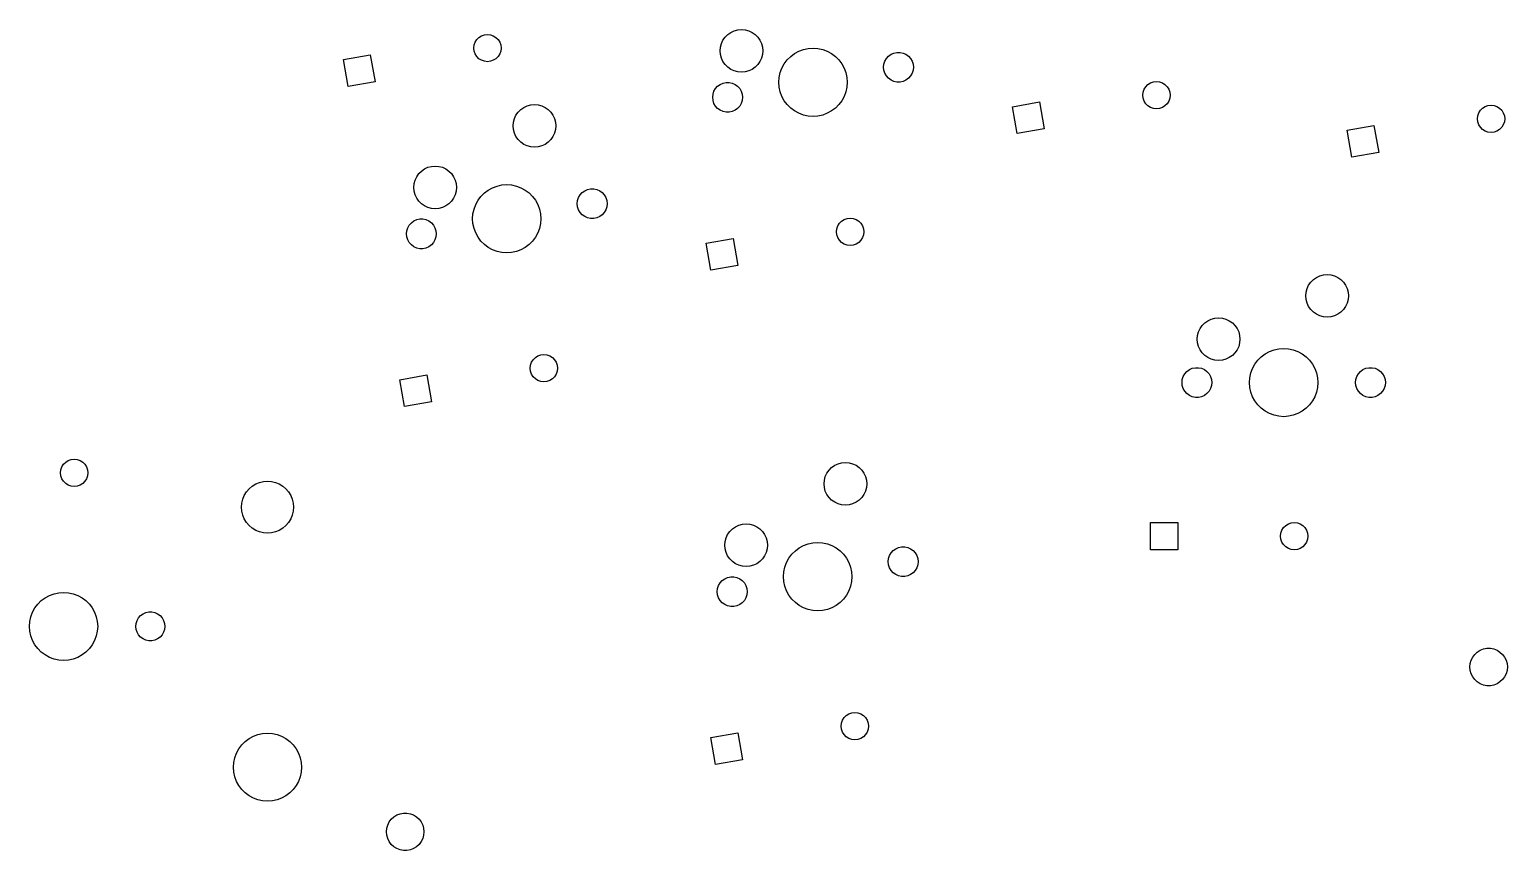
# Model space of a CAD drawing. Extents: x 71 to 343, y -193 to -92.
# Drawn here: x 205 to 291.5, y -192.8 to -144.7 of the extents above; entities that cross this region are included whole.
import ezdxf

# ---------------------------------------------------------------- set-up
doc = ezdxf.new("R2010")
doc.units = 0
doc.layers.add('BLACK', color=7, linetype='CONTINUOUS')

msp = doc.modelspace()

# ---------------------------------------------------------------- linework, layer by layer
at = {"layer": 'BLACK', "linetype": 'CONTINUOUS'}
for p, q in [((231.103, -145.435), (231.198, -145.284)), ((231.198, -145.284), (231.325, -145.157)), ((231.325, -145.157), (231.476, -145.062)), ((231.476, -145.062), (231.645, -145.002)), ((231.645, -145.002), (231.823, -144.982)), ((231.823, -144.982), (232.001, -145.002)), ((232.001, -145.002), (232.17, -145.062)), ((232.17, -145.062), (232.322, -145.157)), ((232.322, -145.157), (232.449, -145.284)), ((232.449, -145.284), (232.544, -145.435)), ((245.524, -145.522), (245.616, -145.324)), ((245.616, -145.324), (245.741, -145.146)), ((245.741, -145.146), (245.895, -144.992)), ((245.895, -144.992), (246.073, -144.867)), ((246.073, -144.867), (246.271, -144.775)), ((246.271, -144.775), (246.481, -144.718)), ((246.481, -144.718), (246.698, -144.699)), ((246.698, -144.699), (246.915, -144.718)), ((246.915, -144.718), (247.126, -144.775)), ((247.126, -144.775), (247.323, -144.867)), ((247.323, -144.867), (247.502, -144.992)), ((247.502, -144.992), (247.656, -145.146)), ((247.656, -145.146), (247.781, -145.324)), ((247.781, -145.324), (247.873, -145.522)), ((223.392, -146.457), (224.968, -146.179)), ((224.968, -146.179), (225.246, -147.755)), ((231.023, -145.782), (231.043, -145.604)), ((231.043, -145.96), (231.023, -145.782)), ((231.043, -145.604), (231.103, -145.435)), ((231.103, -146.129), (231.043, -145.96)), ((231.198, -146.281), (231.103, -146.129)), ((232.544, -146.129), (232.449, -146.281)), ((232.544, -145.435), (232.603, -145.604)), ((232.603, -145.96), (232.544, -146.129)), ((232.603, -145.604), (232.623, -145.782)), ((232.623, -145.782), (232.603, -145.96)), ((245.448, -145.949), (245.467, -145.732)), ((245.467, -146.166), (245.448, -145.949)), ((245.467, -145.732), (245.524, -145.522)), ((245.524, -146.377), (245.467, -146.166)), ((247.873, -145.522), (247.929, -145.732)), ((247.929, -146.166), (247.873, -146.377)), ((247.929, -145.732), (247.948, -145.949)), ((247.948, -145.949), (247.929, -146.166)), ((249.582, -146.278), (249.81, -146.107)), ((249.81, -146.107), (250.061, -145.97)), ((250.061, -145.97), (250.328, -145.87)), ((250.328, -145.87), (250.607, -145.81)), ((250.607, -145.81), (250.892, -145.789)), ((250.892, -145.789), (251.176, -145.81)), ((251.176, -145.81), (251.455, -145.87)), ((251.455, -145.87), (251.722, -145.97)), ((251.722, -145.97), (251.973, -146.107)), ((251.973, -146.107), (252.201, -146.278)), ((255.309, -146.257), (255.457, -146.149)), ((255.457, -146.149), (255.624, -146.075)), ((255.624, -146.075), (255.803, -146.037)), ((255.803, -146.037), (255.986, -146.037)), ((255.986, -146.037), (256.165, -146.075)), ((256.165, -146.075), (256.332, -146.149)), ((256.332, -146.149), (256.48, -146.257)), ((223.67, -148.032), (223.392, -146.457)), ((231.325, -146.408), (231.198, -146.281)), ((231.476, -146.503), (231.325, -146.408)), ((231.645, -146.562), (231.476, -146.503)), ((231.823, -146.582), (231.645, -146.562)), ((232.001, -146.562), (231.823, -146.582)), ((232.17, -146.503), (232.001, -146.562)), ((232.322, -146.408), (232.17, -146.503)), ((232.449, -146.281), (232.322, -146.408)), ((245.616, -146.574), (245.524, -146.377)), ((245.741, -146.753), (245.616, -146.574)), ((245.895, -146.907), (245.741, -146.753)), ((246.073, -147.032), (245.895, -146.907)), ((246.271, -147.124), (246.073, -147.032)), ((247.323, -147.032), (247.126, -147.124)), ((247.502, -146.907), (247.323, -147.032)), ((247.656, -146.753), (247.502, -146.907)), ((247.781, -146.574), (247.656, -146.753)), ((247.873, -146.377), (247.781, -146.574)), ((248.973, -147.226), (249.072, -146.958)), ((249.072, -146.958), (249.209, -146.708)), ((249.209, -146.708), (249.38, -146.479)), ((249.38, -146.479), (249.582, -146.278)), ((252.201, -146.278), (252.403, -146.479)), ((252.403, -146.479), (252.574, -146.708)), ((252.574, -146.708), (252.711, -146.958)), ((252.711, -146.958), (252.811, -147.226)), ((255.019, -146.907), (255.038, -146.725)), ((255.038, -147.089), (255.019, -146.907)), ((255.038, -146.725), (255.095, -146.551)), ((255.095, -147.263), (255.038, -147.089)), ((255.095, -146.551), (255.186, -146.393)), ((255.186, -146.393), (255.309, -146.257)), ((256.48, -146.257), (256.602, -146.393)), ((256.602, -146.393), (256.694, -146.551)), ((256.694, -146.551), (256.75, -146.725)), ((256.75, -147.089), (256.694, -147.263)), ((256.75, -146.725), (256.769, -146.907)), ((256.769, -146.907), (256.75, -147.089)), ((225.246, -147.755), (223.67, -148.032)), ((245.303, -148.021), (245.451, -147.914)), ((245.451, -147.914), (245.618, -147.839)), ((245.618, -147.839), (245.797, -147.801)), ((245.797, -147.801), (245.98, -147.801)), ((245.98, -147.801), (246.159, -147.839)), ((246.159, -147.839), (246.326, -147.914)), ((246.481, -147.18), (246.271, -147.124)), ((246.326, -147.914), (246.474, -148.021)), ((246.698, -147.199), (246.481, -147.18)), ((246.915, -147.18), (246.698, -147.199)), ((247.126, -147.124), (246.915, -147.18)), ((248.892, -147.789), (248.912, -147.505)), ((248.912, -148.074), (248.892, -147.789)), ((248.912, -147.505), (248.973, -147.226)), ((252.811, -147.226), (252.871, -147.505)), ((252.871, -147.505), (252.892, -147.789)), ((252.892, -147.789), (252.871, -148.074)), ((255.186, -147.421), (255.095, -147.263)), ((255.309, -147.557), (255.186, -147.421)), ((255.457, -147.665), (255.309, -147.557)), ((255.624, -147.739), (255.457, -147.665)), ((255.803, -147.777), (255.624, -147.739)), ((255.986, -147.777), (255.803, -147.777)), ((256.165, -147.739), (255.986, -147.777)), ((256.332, -147.665), (256.165, -147.739)), ((256.48, -147.557), (256.332, -147.665)), ((256.602, -147.421), (256.48, -147.557)), ((256.694, -147.263), (256.602, -147.421)), ((270.373, -148.048), (270.5, -147.921)), ((270.5, -147.921), (270.651, -147.826)), ((270.651, -147.826), (270.821, -147.767)), ((270.821, -147.767), (270.999, -147.747)), ((270.999, -147.747), (271.177, -147.767)), ((271.177, -147.767), (271.346, -147.826)), ((271.346, -147.826), (271.497, -147.921)), ((271.497, -147.921), (271.624, -148.048)), ((245.014, -148.671), (245.033, -148.489)), ((245.033, -148.853), (245.014, -148.671)), ((245.033, -148.489), (245.089, -148.315)), ((245.089, -148.315), (245.181, -148.157)), ((245.181, -148.157), (245.303, -148.021)), ((246.474, -148.021), (246.597, -148.157)), ((246.597, -148.157), (246.688, -148.315)), ((246.688, -148.315), (246.745, -148.489)), ((246.745, -148.489), (246.764, -148.671)), ((246.764, -148.671), (246.745, -148.853)), ((248.973, -148.353), (248.912, -148.074)), ((249.072, -148.62), (248.973, -148.353)), ((249.209, -148.87), (249.072, -148.62)), ((252.711, -148.62), (252.574, -148.87)), ((252.811, -148.353), (252.711, -148.62)), ((252.871, -148.074), (252.811, -148.353)), ((270.199, -148.547), (270.219, -148.369)), ((270.219, -148.725), (270.199, -148.547)), ((270.219, -148.369), (270.278, -148.2)), ((270.278, -148.894), (270.219, -148.725)), ((270.278, -148.2), (270.373, -148.048)), ((271.624, -148.048), (271.719, -148.2)), ((271.719, -148.2), (271.779, -148.369)), ((271.779, -148.725), (271.719, -148.894)), ((271.779, -148.369), (271.799, -148.547)), ((271.799, -148.547), (271.779, -148.725)), ((233.495, -149.718), (233.62, -149.54)), ((233.62, -149.54), (233.774, -149.386)), ((233.774, -149.386), (233.952, -149.261)), ((233.952, -149.261), (234.15, -149.169)), ((234.15, -149.169), (234.36, -149.112)), ((234.36, -149.112), (234.577, -149.093)), ((234.577, -149.093), (234.794, -149.112)), ((234.794, -149.112), (235.005, -149.169)), ((235.005, -149.169), (235.202, -149.261)), ((235.202, -149.261), (235.381, -149.386)), ((235.381, -149.386), (235.535, -149.54)), ((235.535, -149.54), (235.66, -149.718)), ((245.089, -149.027), (245.033, -148.853)), ((245.181, -149.186), (245.089, -149.027)), ((245.303, -149.322), (245.181, -149.186)), ((245.451, -149.429), (245.303, -149.322)), ((245.618, -149.504), (245.451, -149.429)), ((245.797, -149.542), (245.618, -149.504)), ((245.98, -149.542), (245.797, -149.542)), ((246.159, -149.504), (245.98, -149.542)), ((246.326, -149.429), (246.159, -149.504)), ((246.474, -149.322), (246.326, -149.429)), ((246.597, -149.186), (246.474, -149.322)), ((246.688, -149.027), (246.597, -149.186)), ((246.745, -148.853), (246.688, -149.027)), ((249.38, -149.099), (249.209, -148.87)), ((249.582, -149.301), (249.38, -149.099)), ((249.81, -149.472), (249.582, -149.301)), ((250.061, -149.608), (249.81, -149.472)), ((250.328, -149.708), (250.061, -149.608)), ((251.722, -149.608), (251.455, -149.708)), ((251.973, -149.472), (251.722, -149.608)), ((252.201, -149.301), (251.973, -149.472)), ((252.403, -149.099), (252.201, -149.301)), ((252.574, -148.87), (252.403, -149.099)), ((262.568, -149.221), (264.143, -148.943)), ((262.845, -150.797), (262.568, -149.221)), ((264.143, -148.943), (264.421, -150.519)), ((270.373, -149.045), (270.278, -148.894)), ((270.5, -149.172), (270.373, -149.045)), ((270.651, -149.267), (270.5, -149.172)), ((270.821, -149.327), (270.651, -149.267)), ((270.999, -149.347), (270.821, -149.327)), ((271.177, -149.327), (270.999, -149.347)), ((271.346, -149.267), (271.177, -149.327)), ((271.497, -149.172), (271.346, -149.267)), ((271.624, -149.045), (271.497, -149.172)), ((271.719, -148.894), (271.624, -149.045)), ((289.806, -149.751), (289.865, -149.582)), ((289.865, -149.582), (289.961, -149.43)), ((289.961, -149.43), (290.087, -149.303)), ((290.087, -149.303), (290.239, -149.208)), ((290.239, -149.208), (290.408, -149.149)), ((290.408, -149.149), (290.586, -149.129)), ((290.586, -149.129), (290.764, -149.149)), ((290.764, -149.149), (290.933, -149.208)), ((290.933, -149.208), (291.085, -149.303)), ((291.085, -149.303), (291.212, -149.43)), ((291.212, -149.43), (291.307, -149.582)), ((291.307, -149.582), (291.366, -149.751)), ((233.327, -150.343), (233.346, -150.126)), ((233.346, -150.561), (233.327, -150.343)), ((233.346, -150.126), (233.403, -149.916)), ((233.403, -150.771), (233.346, -150.561)), ((233.403, -149.916), (233.495, -149.718)), ((235.66, -149.718), (235.752, -149.916)), ((235.752, -149.916), (235.808, -150.126)), ((235.808, -150.561), (235.752, -150.771)), ((235.808, -150.126), (235.827, -150.343)), ((235.827, -150.343), (235.808, -150.561)), ((250.607, -149.769), (250.328, -149.708)), ((250.892, -149.789), (250.607, -149.769)), ((251.176, -149.769), (250.892, -149.789)), ((251.455, -149.708), (251.176, -149.769)), ((264.421, -150.519), (262.845, -150.797)), ((282.155, -150.603), (283.731, -150.325)), ((283.731, -150.325), (284.009, -151.901)), ((289.786, -149.929), (289.806, -149.751)), ((289.806, -150.107), (289.786, -149.929)), ((289.865, -150.276), (289.806, -150.107)), ((289.961, -150.428), (289.865, -150.276)), ((290.087, -150.554), (289.961, -150.428)), ((290.239, -150.65), (290.087, -150.554)), ((291.085, -150.554), (290.933, -150.65)), ((291.212, -150.428), (291.085, -150.554)), ((291.307, -150.276), (291.212, -150.428)), ((291.366, -150.107), (291.307, -150.276)), ((291.366, -149.751), (291.386, -149.929)), ((291.386, -149.929), (291.366, -150.107)), ((233.495, -150.968), (233.403, -150.771)), ((233.62, -151.147), (233.495, -150.968)), ((233.774, -151.301), (233.62, -151.147)), ((233.952, -151.426), (233.774, -151.301)), ((234.15, -151.518), (233.952, -151.426)), ((235.202, -151.426), (235.005, -151.518)), ((235.381, -151.301), (235.202, -151.426)), ((235.535, -151.147), (235.381, -151.301)), ((235.66, -150.968), (235.535, -151.147)), ((235.752, -150.771), (235.66, -150.968)), ((282.433, -152.179), (282.155, -150.603)), ((290.408, -150.709), (290.239, -150.65)), ((290.586, -150.729), (290.408, -150.709)), ((290.764, -150.709), (290.586, -150.729)), ((290.933, -150.65), (290.764, -150.709)), ((234.36, -151.574), (234.15, -151.518)), ((234.577, -151.593), (234.36, -151.574)), ((234.794, -151.574), (234.577, -151.593)), ((235.005, -151.518), (234.794, -151.574)), ((284.009, -151.901), (282.433, -152.179)), ((227.682, -153.323), (227.807, -153.144)), ((227.807, -153.144), (227.961, -152.99)), ((227.961, -152.99), (228.14, -152.865)), ((228.14, -152.865), (228.337, -152.773)), ((228.337, -152.773), (228.548, -152.717)), ((228.548, -152.717), (228.765, -152.698)), ((228.765, -152.698), (228.982, -152.717)), ((228.982, -152.717), (229.192, -152.773)), ((229.192, -152.773), (229.39, -152.865)), ((229.39, -152.865), (229.568, -152.99)), ((229.568, -152.99), (229.722, -153.144)), ((229.722, -153.144), (229.847, -153.323)), ((227.515, -153.948), (227.534, -153.73)), ((227.534, -154.165), (227.515, -153.948)), ((227.534, -153.73), (227.59, -153.52)), ((227.59, -153.52), (227.682, -153.323)), ((229.847, -153.323), (229.939, -153.52)), ((229.939, -153.52), (229.996, -153.73)), ((229.996, -153.73), (230.015, -153.948)), ((230.015, -153.948), (229.996, -154.165)), ((231.877, -154.105), (232.127, -153.968)), ((232.127, -153.968), (232.395, -153.868)), ((232.395, -153.868), (232.673, -153.808)), ((232.673, -153.808), (232.958, -153.787)), ((232.958, -153.787), (233.243, -153.808)), ((233.243, -153.808), (233.521, -153.868)), ((233.521, -153.868), (233.789, -153.968)), ((233.789, -153.968), (234.039, -154.105)), ((227.59, -154.375), (227.534, -154.165)), ((227.682, -154.573), (227.59, -154.375)), ((227.807, -154.751), (227.682, -154.573)), ((227.961, -154.905), (227.807, -154.751)), ((229.722, -154.751), (229.568, -154.905)), ((229.847, -154.573), (229.722, -154.751)), ((229.939, -154.375), (229.847, -154.573)), ((229.996, -154.165), (229.939, -154.375)), ((231.139, -154.957), (231.275, -154.706)), ((231.275, -154.706), (231.446, -154.478)), ((231.446, -154.478), (231.648, -154.276)), ((231.648, -154.276), (231.877, -154.105)), ((234.039, -154.105), (234.268, -154.276)), ((234.268, -154.276), (234.469, -154.478)), ((234.469, -154.478), (234.64, -154.706)), ((234.64, -154.706), (234.777, -154.957)), ((237.086, -154.905), (237.105, -154.723)), ((237.105, -154.723), (237.161, -154.549)), ((237.161, -154.549), (237.253, -154.391)), ((237.253, -154.391), (237.375, -154.255)), ((237.375, -154.255), (237.523, -154.147)), ((237.523, -154.147), (237.69, -154.073)), ((237.69, -154.073), (237.869, -154.035)), ((237.869, -154.035), (238.052, -154.035)), ((238.052, -154.035), (238.231, -154.073)), ((238.231, -154.073), (238.398, -154.147)), ((238.398, -154.147), (238.546, -154.255)), ((238.546, -154.255), (238.669, -154.391)), ((238.669, -154.391), (238.76, -154.549)), ((238.76, -154.549), (238.817, -154.723)), ((238.817, -154.723), (238.836, -154.905)), ((228.14, -155.03), (227.961, -154.905)), ((228.337, -155.122), (228.14, -155.03)), ((228.548, -155.179), (228.337, -155.122)), ((228.765, -155.198), (228.548, -155.179)), ((228.982, -155.179), (228.765, -155.198)), ((229.192, -155.122), (228.982, -155.179)), ((229.39, -155.03), (229.192, -155.122)), ((229.568, -154.905), (229.39, -155.03)), ((230.958, -155.787), (230.978, -155.503)), ((230.978, -155.503), (231.039, -155.224)), ((231.039, -155.224), (231.139, -154.957)), ((234.777, -154.957), (234.877, -155.224)), ((234.877, -155.224), (234.938, -155.503)), ((234.938, -155.503), (234.958, -155.787)), ((237.105, -155.087), (237.086, -154.905)), ((237.161, -155.261), (237.105, -155.087)), ((237.253, -155.42), (237.161, -155.261)), ((237.375, -155.555), (237.253, -155.42)), ((237.523, -155.663), (237.375, -155.555)), ((237.69, -155.737), (237.523, -155.663)), ((237.869, -155.775), (237.69, -155.737)), ((238.231, -155.737), (238.052, -155.775)), ((238.398, -155.663), (238.231, -155.737)), ((238.546, -155.555), (238.398, -155.663)), ((238.669, -155.42), (238.546, -155.555)), ((238.76, -155.261), (238.669, -155.42)), ((238.817, -155.087), (238.76, -155.261)), ((238.836, -154.905), (238.817, -155.087)), ((252.887, -155.765), (253.065, -155.745)), ((253.065, -155.745), (253.243, -155.765)), ((227.08, -156.669), (227.099, -156.488)), ((227.099, -156.488), (227.156, -156.314)), ((227.156, -156.314), (227.247, -156.155)), ((227.247, -156.155), (227.37, -156.019)), ((227.37, -156.019), (227.518, -155.912)), ((227.518, -155.912), (227.685, -155.837)), ((227.685, -155.837), (227.864, -155.799)), ((227.864, -155.799), (228.047, -155.799)), ((228.047, -155.799), (228.226, -155.837)), ((228.226, -155.837), (228.393, -155.912)), ((228.393, -155.912), (228.541, -156.019)), ((228.541, -156.019), (228.663, -156.155)), ((228.663, -156.155), (228.754, -156.314)), ((228.754, -156.314), (228.811, -156.488)), ((228.811, -156.488), (228.83, -156.669)), ((230.978, -156.072), (230.958, -155.787)), ((231.039, -156.351), (230.978, -156.072)), ((231.139, -156.618), (231.039, -156.351)), ((231.275, -156.869), (231.139, -156.618)), ((234.777, -156.618), (234.64, -156.869)), ((234.877, -156.351), (234.777, -156.618)), ((234.938, -156.072), (234.877, -156.351)), ((234.958, -155.787), (234.938, -156.072)), ((238.052, -155.775), (237.869, -155.775)), ((252.265, -156.545), (252.285, -156.367)), ((252.285, -156.723), (252.265, -156.545)), ((252.285, -156.367), (252.344, -156.198)), ((252.344, -156.198), (252.44, -156.046)), ((252.44, -156.046), (252.566, -155.919)), ((252.566, -155.919), (252.718, -155.824)), ((252.718, -155.824), (252.887, -155.765)), ((253.243, -155.765), (253.412, -155.824)), ((253.412, -155.824), (253.564, -155.919)), ((253.564, -155.919), (253.69, -156.046)), ((253.69, -156.046), (253.786, -156.198)), ((253.786, -156.198), (253.845, -156.367)), ((253.845, -156.367), (253.865, -156.545)), ((253.865, -156.545), (253.845, -156.723)), ((227.099, -156.851), (227.08, -156.669)), ((227.156, -157.025), (227.099, -156.851)), ((227.247, -157.184), (227.156, -157.025)), ((227.37, -157.32), (227.247, -157.184)), ((227.518, -157.427), (227.37, -157.32)), ((227.685, -157.502), (227.518, -157.427)), ((228.393, -157.427), (228.226, -157.502)), ((228.541, -157.32), (228.393, -157.427)), ((228.663, -157.184), (228.541, -157.32)), ((228.754, -157.025), (228.663, -157.184)), ((228.811, -156.851), (228.754, -157.025)), ((228.83, -156.669), (228.811, -156.851)), ((231.446, -157.097), (231.275, -156.869)), ((231.648, -157.299), (231.446, -157.097)), ((231.877, -157.47), (231.648, -157.299)), ((232.127, -157.607), (231.877, -157.47)), ((234.039, -157.47), (233.789, -157.607)), ((234.268, -157.299), (234.039, -157.47)), ((234.469, -157.097), (234.268, -157.299)), ((234.64, -156.869), (234.469, -157.097)), ((244.634, -157.219), (246.21, -156.941)), ((244.912, -158.795), (244.634, -157.219)), ((246.21, -156.941), (246.487, -158.517)), ((252.344, -156.892), (252.285, -156.723)), ((252.44, -157.044), (252.344, -156.892)), ((252.566, -157.17), (252.44, -157.044)), ((252.718, -157.266), (252.566, -157.17)), ((252.887, -157.325), (252.718, -157.266)), ((253.065, -157.345), (252.887, -157.325)), ((253.243, -157.325), (253.065, -157.345)), ((253.412, -157.266), (253.243, -157.325)), ((253.564, -157.17), (253.412, -157.266)), ((253.69, -157.044), (253.564, -157.17)), ((253.786, -156.892), (253.69, -157.044)), ((253.845, -156.723), (253.786, -156.892)), ((227.864, -157.54), (227.685, -157.502)), ((228.047, -157.54), (227.864, -157.54)), ((228.226, -157.502), (228.047, -157.54)), ((232.395, -157.706), (232.127, -157.607)), ((232.673, -157.767), (232.395, -157.706)), ((232.958, -157.787), (232.673, -157.767)), ((233.243, -157.767), (232.958, -157.787)), ((233.521, -157.706), (233.243, -157.767)), ((233.789, -157.607), (233.521, -157.706)), ((246.487, -158.517), (244.912, -158.795)), ((280.363, -159.22), (280.56, -159.128)), ((280.56, -159.128), (280.77, -159.072)), ((280.77, -159.072), (280.988, -159.053)), ((280.988, -159.053), (281.205, -159.072)), ((281.205, -159.072), (281.415, -159.128)), ((281.415, -159.128), (281.613, -159.22)), ((279.756, -160.086), (279.813, -159.875)), ((279.813, -159.875), (279.905, -159.678)), ((279.905, -159.678), (280.03, -159.499)), ((280.03, -159.499), (280.184, -159.345)), ((280.184, -159.345), (280.363, -159.22)), ((281.613, -159.22), (281.791, -159.345)), ((281.791, -159.345), (281.945, -159.499)), ((281.945, -159.499), (282.07, -159.678)), ((282.07, -159.678), (282.162, -159.875)), ((282.162, -159.875), (282.219, -160.086)), ((279.738, -160.303), (279.756, -160.086)), ((279.756, -160.52), (279.738, -160.303)), ((279.813, -160.73), (279.756, -160.52)), ((279.905, -160.928), (279.813, -160.73)), ((280.03, -161.106), (279.905, -160.928)), ((282.07, -160.928), (281.945, -161.106)), ((282.162, -160.73), (282.07, -160.928)), ((282.219, -160.52), (282.162, -160.73)), ((282.219, -160.086), (282.238, -160.303)), ((282.238, -160.303), (282.219, -160.52)), ((273.834, -161.885), (274.012, -161.76)), ((274.012, -161.76), (274.21, -161.668)), ((274.21, -161.668), (274.42, -161.612)), ((274.42, -161.612), (274.637, -161.593)), ((274.637, -161.593), (274.855, -161.612)), ((274.855, -161.612), (275.065, -161.668)), ((275.065, -161.668), (275.262, -161.76)), ((275.262, -161.76), (275.441, -161.885)), ((280.184, -161.26), (280.03, -161.106)), ((280.363, -161.385), (280.184, -161.26)), ((280.56, -161.477), (280.363, -161.385)), ((280.77, -161.534), (280.56, -161.477)), ((280.988, -161.553), (280.77, -161.534)), ((281.205, -161.534), (280.988, -161.553)), ((281.415, -161.477), (281.205, -161.534)), ((281.613, -161.385), (281.415, -161.477)), ((281.791, -161.26), (281.613, -161.385)), ((281.945, -161.106), (281.791, -161.26)), ((273.387, -162.843), (273.406, -162.626)), ((273.406, -162.626), (273.463, -162.415)), ((273.463, -162.415), (273.555, -162.218)), ((273.555, -162.218), (273.68, -162.039)), ((273.68, -162.039), (273.834, -161.885)), ((275.441, -161.885), (275.595, -162.039)), ((275.595, -162.039), (275.72, -162.218)), ((275.72, -162.218), (275.812, -162.415)), ((275.812, -162.415), (275.869, -162.626)), ((275.869, -162.626), (275.887, -162.843)), ((273.406, -163.06), (273.387, -162.843)), ((273.463, -163.27), (273.406, -163.06)), ((273.555, -163.468), (273.463, -163.27)), ((273.68, -163.646), (273.555, -163.468)), ((275.72, -163.468), (275.595, -163.646)), ((275.812, -163.27), (275.72, -163.468)), ((275.869, -163.06), (275.812, -163.27)), ((275.887, -162.843), (275.869, -163.06)), ((277.617, -163.563), (277.884, -163.464)), ((277.884, -163.464), (278.163, -163.403)), ((278.163, -163.403), (278.447, -163.383)), ((278.447, -163.383), (278.732, -163.403)), ((278.732, -163.403), (279.011, -163.464)), ((279.011, -163.464), (279.278, -163.563)), ((234.331, -164.543), (234.351, -164.365)), ((234.351, -164.365), (234.411, -164.196)), ((234.411, -164.196), (234.506, -164.044)), ((234.506, -164.044), (234.633, -163.917)), ((234.633, -163.917), (234.784, -163.822)), ((234.784, -163.822), (234.953, -163.763)), ((234.953, -163.763), (235.131, -163.743)), ((235.131, -163.743), (235.309, -163.763)), ((235.309, -163.763), (235.478, -163.822)), ((235.478, -163.822), (235.63, -163.917)), ((235.63, -163.917), (235.757, -164.044)), ((235.757, -164.044), (235.852, -164.196)), ((235.852, -164.196), (235.911, -164.365)), ((235.911, -164.365), (235.931, -164.543)), ((273.834, -163.8), (273.68, -163.646)), ((274.012, -163.925), (273.834, -163.8)), ((274.21, -164.017), (274.012, -163.925)), ((274.42, -164.074), (274.21, -164.017)), ((274.637, -164.093), (274.42, -164.074)), ((274.855, -164.074), (274.637, -164.093)), ((275.065, -164.017), (274.855, -164.074)), ((275.262, -163.925), (275.065, -164.017)), ((275.441, -163.8), (275.262, -163.925)), ((275.595, -163.646), (275.441, -163.8)), ((276.628, -164.552), (276.765, -164.301)), ((276.765, -164.301), (276.936, -164.073)), ((276.936, -164.073), (277.138, -163.871)), ((277.138, -163.871), (277.366, -163.7)), ((277.366, -163.7), (277.617, -163.563)), ((279.278, -163.563), (279.529, -163.7)), ((279.529, -163.7), (279.757, -163.871)), ((279.757, -163.871), (279.959, -164.073)), ((279.959, -164.073), (280.13, -164.301)), ((280.13, -164.301), (280.267, -164.552)), ((226.7, -165.217), (228.276, -164.939)), ((226.978, -166.793), (226.7, -165.217)), ((228.276, -164.939), (228.554, -166.515)), ((234.351, -164.721), (234.331, -164.543)), ((234.411, -164.89), (234.351, -164.721)), ((234.506, -165.042), (234.411, -164.89)), ((234.633, -165.168), (234.506, -165.042)), ((234.784, -165.264), (234.633, -165.168)), ((234.953, -165.323), (234.784, -165.264)), ((235.478, -165.264), (235.309, -165.323)), ((235.63, -165.168), (235.478, -165.264)), ((235.757, -165.042), (235.63, -165.168)), ((235.852, -164.89), (235.757, -165.042)), ((235.911, -164.721), (235.852, -164.89)), ((235.931, -164.543), (235.911, -164.721)), ((272.493, -165.383), (272.512, -165.201)), ((272.512, -165.201), (272.568, -165.027)), ((272.568, -165.027), (272.66, -164.868)), ((272.66, -164.868), (272.782, -164.732)), ((272.782, -164.732), (272.93, -164.625)), ((272.93, -164.625), (273.097, -164.55)), ((273.097, -164.55), (273.276, -164.512)), ((273.276, -164.512), (273.459, -164.512)), ((273.459, -164.512), (273.638, -164.55)), ((273.638, -164.55), (273.805, -164.625)), ((273.805, -164.625), (273.953, -164.732)), ((273.953, -164.732), (274.075, -164.868)), ((274.075, -164.868), (274.167, -165.027)), ((274.167, -165.027), (274.223, -165.201)), ((274.223, -165.201), (274.243, -165.383)), ((276.447, -165.383), (276.468, -165.098)), ((276.468, -165.098), (276.529, -164.819)), ((276.529, -164.819), (276.628, -164.552)), ((280.267, -164.552), (280.366, -164.819)), ((280.366, -164.819), (280.427, -165.098)), ((280.427, -165.098), (280.447, -165.383)), ((282.652, -165.383), (282.672, -165.201)), ((282.672, -165.201), (282.728, -165.027)), ((282.728, -165.027), (282.82, -164.868)), ((282.82, -164.868), (282.942, -164.732)), ((282.942, -164.732), (283.09, -164.625)), ((283.09, -164.625), (283.257, -164.55)), ((283.257, -164.55), (283.436, -164.512)), ((283.436, -164.512), (283.619, -164.512)), ((283.619, -164.512), (283.798, -164.55)), ((283.798, -164.55), (283.965, -164.625)), ((283.965, -164.625), (284.113, -164.732)), ((284.113, -164.732), (284.235, -164.868)), ((284.235, -164.868), (284.327, -165.027)), ((284.327, -165.027), (284.383, -165.201)), ((284.383, -165.201), (284.402, -165.383)), ((235.131, -165.343), (234.953, -165.323)), ((235.309, -165.323), (235.131, -165.343)), ((272.512, -165.565), (272.493, -165.383)), ((272.568, -165.739), (272.512, -165.565)), ((272.66, -165.897), (272.568, -165.739)), ((272.782, -166.033), (272.66, -165.897)), ((272.93, -166.14), (272.782, -166.033)), ((273.097, -166.215), (272.93, -166.14)), ((273.805, -166.14), (273.638, -166.215)), ((273.953, -166.033), (273.805, -166.14)), ((274.075, -165.897), (273.953, -166.033)), ((274.167, -165.739), (274.075, -165.897)), ((274.223, -165.565), (274.167, -165.739)), ((274.243, -165.383), (274.223, -165.565)), ((276.468, -165.667), (276.447, -165.383)), ((276.529, -165.946), (276.468, -165.667)), ((276.628, -166.213), (276.529, -165.946)), ((280.366, -165.946), (280.267, -166.213)), ((280.427, -165.667), (280.366, -165.946)), ((280.447, -165.383), (280.427, -165.667)), ((282.672, -165.565), (282.652, -165.383)), ((282.728, -165.739), (282.672, -165.565)), ((282.82, -165.897), (282.728, -165.739)), ((282.942, -166.033), (282.82, -165.897)), ((283.09, -166.14), (282.942, -166.033)), ((283.257, -166.215), (283.09, -166.14)), ((283.965, -166.14), (283.798, -166.215)), ((284.113, -166.033), (283.965, -166.14)), ((284.235, -165.897), (284.113, -166.033)), ((284.327, -165.739), (284.235, -165.897)), ((284.383, -165.565), (284.327, -165.739)), ((284.402, -165.383), (284.383, -165.565)), ((228.554, -166.515), (226.978, -166.793)), ((273.276, -166.253), (273.097, -166.215)), ((273.459, -166.253), (273.276, -166.253)), ((273.638, -166.215), (273.459, -166.253)), ((276.765, -166.464), (276.628, -166.213)), ((276.936, -166.692), (276.765, -166.464)), ((277.138, -166.894), (276.936, -166.692)), ((277.366, -167.065), (277.138, -166.894)), ((279.757, -166.894), (279.529, -167.065)), ((279.959, -166.692), (279.757, -166.894)), ((280.13, -166.464), (279.959, -166.692)), ((280.267, -166.213), (280.13, -166.464)), ((283.436, -166.253), (283.257, -166.215)), ((283.619, -166.253), (283.436, -166.253)), ((283.798, -166.215), (283.619, -166.253)), ((277.617, -167.202), (277.366, -167.065)), ((277.884, -167.302), (277.617, -167.202)), ((278.163, -167.362), (277.884, -167.302)), ((278.447, -167.383), (278.163, -167.362)), ((278.732, -167.362), (278.447, -167.383)), ((279.011, -167.302), (278.732, -167.362)), ((279.278, -167.202), (279.011, -167.302)), ((279.529, -167.065), (279.278, -167.202)), ((206.85, -170.492), (206.909, -170.323)), ((206.909, -170.323), (207.005, -170.171)), ((207.005, -170.171), (207.131, -170.045)), ((207.131, -170.045), (207.283, -169.949)), ((207.283, -169.949), (207.452, -169.89)), ((207.452, -169.89), (207.63, -169.87)), ((207.63, -169.87), (207.808, -169.89)), ((207.808, -169.89), (207.977, -169.949)), ((207.977, -169.949), (208.129, -170.045)), ((208.129, -170.045), (208.255, -170.171)), ((208.255, -170.171), (208.351, -170.323)), ((208.351, -170.323), (208.41, -170.492)), ((251.825, -170.51), (251.979, -170.356)), ((251.979, -170.356), (252.158, -170.231)), ((252.158, -170.231), (252.355, -170.139)), ((252.355, -170.139), (252.566, -170.082)), ((252.566, -170.082), (252.783, -170.063)), ((252.783, -170.063), (253, -170.082)), ((253, -170.082), (253.21, -170.139)), ((253.21, -170.139), (253.408, -170.231)), ((253.408, -170.231), (253.586, -170.356)), ((253.586, -170.356), (253.74, -170.51)), ((206.83, -170.67), (206.85, -170.492)), ((206.85, -170.848), (206.83, -170.67)), ((206.909, -171.017), (206.85, -170.848)), ((207.005, -171.169), (206.909, -171.017)), ((207.131, -171.296), (207.005, -171.169)), ((207.283, -171.391), (207.131, -171.296)), ((208.129, -171.296), (207.977, -171.391)), ((208.255, -171.169), (208.129, -171.296)), ((208.351, -171.017), (208.255, -171.169)), ((208.41, -170.848), (208.351, -171.017)), ((208.41, -170.492), (208.43, -170.67)), ((208.43, -170.67), (208.41, -170.848)), ((218.052, -171.452), (218.256, -171.327)), ((218.256, -171.327), (218.477, -171.236)), ((218.477, -171.236), (218.71, -171.18)), ((218.71, -171.18), (218.948, -171.161)), ((218.948, -171.161), (219.186, -171.18)), ((219.186, -171.18), (219.419, -171.236)), ((219.419, -171.236), (219.64, -171.327)), ((219.64, -171.327), (219.844, -171.452)), ((251.533, -171.313), (251.552, -171.096)), ((251.552, -171.53), (251.533, -171.313)), ((251.552, -171.096), (251.608, -170.886)), ((251.608, -170.886), (251.7, -170.688)), ((251.7, -170.688), (251.825, -170.51)), ((253.74, -170.51), (253.865, -170.688)), ((253.865, -170.688), (253.957, -170.886)), ((253.957, -170.886), (254.014, -171.096)), ((254.014, -171.096), (254.033, -171.313)), ((254.033, -171.313), (254.014, -171.53)), ((207.452, -171.45), (207.283, -171.391)), ((207.63, -171.47), (207.452, -171.45)), ((207.808, -171.45), (207.63, -171.47)), ((207.977, -171.391), (207.808, -171.45)), ((217.499, -172.214), (217.59, -171.993)), ((217.59, -171.993), (217.715, -171.789)), ((217.715, -171.789), (217.87, -171.607)), ((217.87, -171.607), (218.052, -171.452)), ((219.844, -171.452), (220.026, -171.607)), ((220.026, -171.607), (220.181, -171.789)), ((220.181, -171.789), (220.306, -171.993)), ((220.306, -171.993), (220.397, -172.214)), ((251.608, -171.741), (251.552, -171.53)), ((251.7, -171.938), (251.608, -171.741)), ((251.825, -172.117), (251.7, -171.938)), ((251.979, -172.271), (251.825, -172.117)), ((253.74, -172.117), (253.586, -172.271)), ((253.865, -171.938), (253.74, -172.117)), ((253.957, -171.741), (253.865, -171.938)), ((254.014, -171.53), (253.957, -171.741)), ((217.424, -172.685), (217.443, -172.447)), ((217.443, -172.924), (217.424, -172.685)), ((217.443, -172.447), (217.499, -172.214)), ((217.499, -173.156), (217.443, -172.924)), ((220.397, -172.214), (220.453, -172.447)), ((220.453, -172.924), (220.397, -173.156)), ((220.453, -172.447), (220.472, -172.685)), ((220.472, -172.685), (220.453, -172.924)), ((252.158, -172.396), (251.979, -172.271)), ((252.355, -172.488), (252.158, -172.396)), ((252.566, -172.544), (252.355, -172.488)), ((252.783, -172.563), (252.566, -172.544)), ((253, -172.544), (252.783, -172.563)), ((253.21, -172.488), (253, -172.544)), ((253.408, -172.396), (253.21, -172.488)), ((253.586, -172.271), (253.408, -172.396)), ((217.59, -173.377), (217.499, -173.156)), ((217.715, -173.581), (217.59, -173.377)), ((217.87, -173.763), (217.715, -173.581)), ((218.052, -173.918), (217.87, -173.763)), ((218.256, -174.043), (218.052, -173.918)), ((219.844, -173.918), (219.64, -174.043)), ((220.026, -173.763), (219.844, -173.918)), ((220.181, -173.581), (220.026, -173.763)), ((220.306, -173.377), (220.181, -173.581)), ((220.397, -173.156), (220.306, -173.377)), ((246.167, -173.96), (246.345, -173.835)), ((246.345, -173.835), (246.543, -173.743)), ((246.543, -173.743), (246.753, -173.686)), ((246.753, -173.686), (246.97, -173.667)), ((246.97, -173.667), (247.187, -173.686)), ((247.187, -173.686), (247.398, -173.743)), ((247.398, -173.743), (247.595, -173.835)), ((247.595, -173.835), (247.774, -173.96)), ((270.647, -175.183), (270.647, -173.583)), ((270.647, -173.583), (272.248, -173.583)), ((272.248, -173.583), (272.248, -175.183)), ((278.347, -174.035), (278.442, -173.884)), ((278.442, -173.884), (278.569, -173.757)), ((278.569, -173.757), (278.72, -173.662)), ((278.72, -173.662), (278.889, -173.603)), ((278.889, -173.603), (279.067, -173.583)), ((279.067, -173.583), (279.246, -173.603)), ((279.246, -173.603), (279.415, -173.662)), ((279.415, -173.662), (279.566, -173.757)), ((279.566, -173.757), (279.693, -173.884)), ((279.693, -173.884), (279.788, -174.035)), ((218.477, -174.135), (218.256, -174.043)), ((218.71, -174.19), (218.477, -174.135)), ((218.948, -174.209), (218.71, -174.19)), ((219.186, -174.19), (218.948, -174.209)), ((219.419, -174.135), (219.186, -174.19)), ((219.64, -174.043), (219.419, -174.135)), ((245.72, -174.917), (245.739, -174.7)), ((245.739, -174.7), (245.796, -174.49)), ((245.796, -174.49), (245.888, -174.292)), ((245.888, -174.292), (246.013, -174.114)), ((246.013, -174.114), (246.167, -173.96)), ((247.774, -173.96), (247.928, -174.114)), ((247.928, -174.114), (248.053, -174.292)), ((248.053, -174.292), (248.145, -174.49)), ((248.145, -174.49), (248.201, -174.7)), ((248.201, -174.7), (248.22, -174.917)), ((250.6, -174.838), (250.879, -174.777)), ((250.879, -174.777), (251.163, -174.757)), ((251.163, -174.757), (251.448, -174.777)), ((251.448, -174.777), (251.727, -174.838)), ((278.267, -174.383), (278.288, -174.205)), ((278.288, -174.561), (278.267, -174.383)), ((278.288, -174.205), (278.347, -174.035)), ((278.347, -174.73), (278.288, -174.561)), ((278.442, -174.881), (278.347, -174.73)), ((279.788, -174.73), (279.693, -174.881)), ((279.788, -174.035), (279.847, -174.205)), ((279.847, -174.561), (279.788, -174.73)), ((279.847, -174.205), (279.868, -174.383)), ((279.868, -174.383), (279.847, -174.561)), ((245.739, -175.134), (245.72, -174.917)), ((245.796, -175.345), (245.739, -175.134)), ((245.888, -175.542), (245.796, -175.345)), ((246.013, -175.721), (245.888, -175.542)), ((248.053, -175.542), (247.928, -175.721)), ((248.145, -175.345), (248.053, -175.542)), ((248.201, -175.134), (248.145, -175.345)), ((248.22, -174.917), (248.201, -175.134)), ((249.481, -175.676), (249.652, -175.447)), ((249.652, -175.447), (249.854, -175.246)), ((249.854, -175.246), (250.082, -175.075)), ((250.082, -175.075), (250.333, -174.938)), ((250.333, -174.938), (250.6, -174.838)), ((251.727, -174.838), (251.994, -174.938)), ((251.994, -174.938), (252.245, -175.075)), ((252.245, -175.075), (252.473, -175.246)), ((252.473, -175.246), (252.675, -175.447)), ((252.675, -175.447), (252.846, -175.676)), ((255.31, -175.693), (255.367, -175.519)), ((255.367, -175.519), (255.458, -175.361)), ((255.458, -175.361), (255.581, -175.225)), ((255.581, -175.225), (255.729, -175.117)), ((255.729, -175.117), (255.896, -175.043)), ((255.896, -175.043), (256.075, -175.005)), ((256.075, -175.005), (256.258, -175.005)), ((256.258, -175.005), (256.437, -175.043)), ((256.437, -175.043), (256.604, -175.117)), ((256.604, -175.117), (256.752, -175.225)), ((256.752, -175.225), (256.874, -175.361)), ((256.874, -175.361), (256.966, -175.519)), ((256.966, -175.519), (257.022, -175.693)), ((272.248, -175.183), (270.647, -175.183)), ((278.569, -175.008), (278.442, -174.881)), ((278.72, -175.103), (278.569, -175.008)), ((278.889, -175.163), (278.72, -175.103)), ((279.067, -175.183), (278.889, -175.163)), ((279.246, -175.163), (279.067, -175.183)), ((279.415, -175.103), (279.246, -175.163)), ((279.566, -175.008), (279.415, -175.103)), ((279.693, -174.881), (279.566, -175.008)), ((246.167, -175.875), (246.013, -175.721)), ((246.345, -176), (246.167, -175.875)), ((246.543, -176.092), (246.345, -176)), ((246.753, -176.148), (246.543, -176.092)), ((246.97, -176.167), (246.753, -176.148)), ((247.187, -176.148), (246.97, -176.167)), ((247.398, -176.092), (247.187, -176.148)), ((247.595, -176), (247.398, -176.092)), ((247.774, -175.875), (247.595, -176)), ((247.928, -175.721), (247.774, -175.875)), ((249.163, -176.757), (249.184, -176.472)), ((249.184, -176.472), (249.244, -176.194)), ((249.244, -176.194), (249.344, -175.926)), ((249.344, -175.926), (249.481, -175.676)), ((252.846, -175.676), (252.983, -175.926)), ((252.983, -175.926), (253.082, -176.194)), ((253.082, -176.194), (253.143, -176.472)), ((253.143, -176.472), (253.163, -176.757)), ((255.291, -175.875), (255.31, -175.693)), ((255.31, -176.057), (255.291, -175.875)), ((255.367, -176.231), (255.31, -176.057)), ((255.458, -176.389), (255.367, -176.231)), ((255.581, -176.525), (255.458, -176.389)), ((255.729, -176.633), (255.581, -176.525)), ((256.752, -176.525), (256.604, -176.633)), ((256.874, -176.389), (256.752, -176.525)), ((256.966, -176.231), (256.874, -176.389)), ((257.022, -176.057), (256.966, -176.231)), ((257.022, -175.693), (257.041, -175.875)), ((257.041, -175.875), (257.022, -176.057)), ((245.305, -177.457), (245.361, -177.283)), ((245.361, -177.283), (245.453, -177.125)), ((245.453, -177.125), (245.575, -176.989)), ((245.575, -176.989), (245.723, -176.881)), ((245.723, -176.881), (245.89, -176.807)), ((245.89, -176.807), (246.069, -176.769)), ((246.069, -176.769), (246.252, -176.769)), ((246.252, -176.769), (246.431, -176.807)), ((246.431, -176.807), (246.598, -176.881)), ((246.598, -176.881), (246.746, -176.989)), ((246.746, -176.989), (246.868, -177.125)), ((246.868, -177.125), (246.96, -177.283)), ((246.96, -177.283), (247.016, -177.457)), ((249.184, -177.042), (249.163, -176.757)), ((249.244, -177.321), (249.184, -177.042)), ((249.344, -177.588), (249.244, -177.321)), ((253.082, -177.321), (252.983, -177.588)), ((253.143, -177.042), (253.082, -177.321)), ((253.163, -176.757), (253.143, -177.042)), ((255.896, -176.707), (255.729, -176.633)), ((256.075, -176.745), (255.896, -176.707)), ((256.258, -176.745), (256.075, -176.745)), ((256.437, -176.707), (256.258, -176.745)), ((256.604, -176.633), (256.437, -176.707)), ((205.503, -178.364), (205.704, -178.163)), ((205.704, -178.163), (205.932, -177.993)), ((205.932, -177.993), (206.182, -177.856)), ((206.182, -177.856), (206.448, -177.757)), ((206.448, -177.757), (206.726, -177.697)), ((206.726, -177.697), (207.01, -177.676)), ((207.01, -177.676), (207.294, -177.697)), ((207.294, -177.697), (207.572, -177.757)), ((207.572, -177.757), (207.838, -177.856)), ((207.838, -177.856), (208.088, -177.993)), ((208.088, -177.993), (208.316, -178.163)), ((208.316, -178.163), (208.517, -178.364)), ((245.286, -177.639), (245.305, -177.457)), ((245.305, -177.821), (245.286, -177.639)), ((245.361, -177.995), (245.305, -177.821)), ((245.453, -178.154), (245.361, -177.995)), ((245.575, -178.289), (245.453, -178.154)), ((246.868, -178.154), (246.746, -178.289)), ((246.96, -177.995), (246.868, -178.154)), ((247.016, -177.821), (246.96, -177.995)), ((247.016, -177.457), (247.036, -177.639)), ((247.036, -177.639), (247.016, -177.821)), ((249.481, -177.838), (249.344, -177.588)), ((249.652, -178.067), (249.481, -177.838)), ((249.854, -178.269), (249.652, -178.067)), ((252.675, -178.067), (252.473, -178.269)), ((252.846, -177.838), (252.675, -178.067)), ((252.983, -177.588), (252.846, -177.838)), ((205.036, -179.386), (205.097, -179.108)), ((205.097, -179.108), (205.196, -178.842)), ((205.196, -178.842), (205.333, -178.592)), ((205.333, -178.592), (205.503, -178.364)), ((208.517, -178.364), (208.687, -178.592)), ((208.687, -178.592), (208.824, -178.842)), ((208.824, -178.842), (208.923, -179.108)), ((208.923, -179.108), (208.984, -179.386)), ((211.402, -179.17), (211.521, -179.038)), ((211.521, -179.038), (211.665, -178.933)), ((211.665, -178.933), (211.827, -178.861)), ((211.827, -178.861), (212.001, -178.824)), ((212.001, -178.824), (212.179, -178.824)), ((212.179, -178.824), (212.353, -178.861)), ((212.353, -178.861), (212.515, -178.933)), ((212.515, -178.933), (212.659, -179.038)), ((212.659, -179.038), (212.778, -179.17)), ((245.723, -178.397), (245.575, -178.289)), ((245.89, -178.471), (245.723, -178.397)), ((246.069, -178.509), (245.89, -178.471)), ((246.252, -178.509), (246.069, -178.509)), ((246.431, -178.471), (246.252, -178.509)), ((246.598, -178.397), (246.431, -178.471)), ((246.746, -178.289), (246.598, -178.397)), ((250.082, -178.44), (249.854, -178.269)), ((250.333, -178.576), (250.082, -178.44)), ((250.6, -178.676), (250.333, -178.576)), ((250.879, -178.737), (250.6, -178.676)), ((251.163, -178.757), (250.879, -178.737)), ((251.448, -178.737), (251.163, -178.757)), ((251.727, -178.676), (251.448, -178.737)), ((251.994, -178.576), (251.727, -178.676)), ((252.245, -178.44), (251.994, -178.576)), ((252.473, -178.269), (252.245, -178.44)), ((205.016, -179.67), (205.036, -179.386)), ((205.036, -179.954), (205.016, -179.67)), ((205.097, -180.232), (205.036, -179.954)), ((208.984, -179.954), (208.923, -180.232)), ((208.984, -179.386), (209.004, -179.67)), ((209.004, -179.67), (208.984, -179.954)), ((211.239, -179.67), (211.258, -179.493)), ((211.258, -179.847), (211.239, -179.67)), ((211.258, -179.493), (211.313, -179.324)), ((211.313, -180.016), (211.258, -179.847)), ((211.313, -179.324), (211.402, -179.17)), ((212.778, -179.17), (212.867, -179.324)), ((212.867, -179.324), (212.922, -179.493)), ((212.922, -179.847), (212.867, -180.016)), ((212.922, -179.493), (212.941, -179.67)), ((212.941, -179.67), (212.922, -179.847)), ((205.196, -180.498), (205.097, -180.232)), ((205.333, -180.748), (205.196, -180.498)), ((205.503, -180.976), (205.333, -180.748)), ((208.687, -180.748), (208.517, -180.976)), ((208.824, -180.498), (208.687, -180.748)), ((208.923, -180.232), (208.824, -180.498)), ((211.402, -180.17), (211.313, -180.016)), ((211.521, -180.302), (211.402, -180.17)), ((211.665, -180.407), (211.521, -180.302)), ((211.827, -180.479), (211.665, -180.407)), ((212.001, -180.516), (211.827, -180.479)), ((212.179, -180.516), (212.001, -180.516)), ((212.353, -180.479), (212.179, -180.516)), ((212.515, -180.407), (212.353, -180.479)), ((212.659, -180.302), (212.515, -180.407)), ((212.778, -180.17), (212.659, -180.302)), ((212.867, -180.016), (212.778, -180.17)), ((205.704, -181.177), (205.503, -180.976)), ((205.932, -181.347), (205.704, -181.177)), ((206.182, -181.484), (205.932, -181.347)), ((206.448, -181.583), (206.182, -181.484)), ((206.726, -181.644), (206.448, -181.583)), ((207.01, -181.664), (206.726, -181.644)), ((207.294, -181.644), (207.01, -181.664)), ((207.572, -181.583), (207.294, -181.644)), ((207.838, -181.484), (207.572, -181.583)), ((208.088, -181.347), (207.838, -181.484)), ((208.316, -181.177), (208.088, -181.347)), ((208.517, -180.976), (208.316, -181.177)), ((289.366, -181.848), (289.422, -181.653)), ((289.422, -181.653), (289.512, -181.471)), ((289.512, -181.471), (289.635, -181.309)), ((289.635, -181.309), (289.785, -181.172)), ((289.785, -181.172), (289.957, -181.066)), ((289.957, -181.066), (290.146, -180.992)), ((290.146, -180.992), (290.346, -180.955)), ((290.346, -180.955), (290.549, -180.955)), ((290.549, -180.955), (290.749, -180.992)), ((290.749, -180.992), (290.938, -181.066)), ((290.938, -181.066), (291.11, -181.172)), ((291.11, -181.172), (291.26, -181.309)), ((291.26, -181.309), (291.383, -181.471)), ((291.383, -181.471), (291.473, -181.653)), ((291.473, -181.653), (291.529, -181.848)), ((289.347, -182.05), (289.366, -181.848)), ((289.366, -182.252), (289.347, -182.05)), ((289.422, -182.448), (289.366, -182.252)), ((289.512, -182.629), (289.422, -182.448)), ((291.473, -182.448), (291.383, -182.629)), ((291.529, -182.252), (291.473, -182.448)), ((291.529, -181.848), (291.548, -182.05)), ((291.548, -182.05), (291.529, -182.252)), ((289.635, -182.791), (289.512, -182.629)), ((289.785, -182.928), (289.635, -182.791)), ((289.957, -183.035), (289.785, -182.928)), ((290.146, -183.108), (289.957, -183.035)), ((290.346, -183.146), (290.146, -183.108)), ((290.549, -183.146), (290.346, -183.146)), ((290.749, -183.108), (290.549, -183.146)), ((290.938, -183.035), (290.749, -183.108)), ((291.11, -182.928), (290.938, -183.035)), ((291.26, -182.791), (291.11, -182.928)), ((291.383, -182.629), (291.26, -182.791)), ((252.557, -185.335), (252.616, -185.166)), ((252.616, -185.166), (252.711, -185.014)), ((252.711, -185.014), (252.838, -184.887)), ((252.838, -184.887), (252.99, -184.792)), ((252.99, -184.792), (253.159, -184.733)), ((253.159, -184.733), (253.337, -184.713)), ((253.337, -184.713), (253.515, -184.733)), ((253.515, -184.733), (253.684, -184.792)), ((253.684, -184.792), (253.836, -184.887)), ((253.836, -184.887), (253.962, -185.014)), ((253.962, -185.014), (254.058, -185.166)), ((254.058, -185.166), (254.117, -185.335)), ((218.12, -186.111), (218.386, -186.012)), ((218.386, -186.012), (218.664, -185.952)), ((218.664, -185.952), (218.948, -185.931)), ((218.948, -185.931), (219.232, -185.952)), ((219.232, -185.952), (219.51, -186.012)), ((219.51, -186.012), (219.776, -186.111)), ((244.906, -186.187), (246.482, -185.909)), ((246.482, -185.909), (246.759, -187.485)), ((252.537, -185.513), (252.557, -185.335)), ((252.557, -185.691), (252.537, -185.513)), ((252.616, -185.86), (252.557, -185.691)), ((252.711, -186.011), (252.616, -185.86)), ((252.838, -186.138), (252.711, -186.011)), ((253.962, -186.011), (253.836, -186.138)), ((254.058, -185.86), (253.962, -186.011)), ((254.117, -185.691), (254.058, -185.86)), ((254.117, -185.335), (254.137, -185.513)), ((254.137, -185.513), (254.117, -185.691)), ((217.134, -187.097), (217.271, -186.847)), ((217.271, -186.847), (217.441, -186.619)), ((217.441, -186.619), (217.642, -186.418)), ((217.642, -186.418), (217.87, -186.248)), ((217.87, -186.248), (218.12, -186.111)), ((219.776, -186.111), (220.026, -186.248)), ((220.026, -186.248), (220.254, -186.418)), ((220.254, -186.418), (220.455, -186.619)), ((220.455, -186.619), (220.625, -186.847)), ((220.625, -186.847), (220.762, -187.097)), ((245.184, -187.763), (244.906, -186.187)), ((252.99, -186.233), (252.838, -186.138)), ((253.159, -186.293), (252.99, -186.233)), ((253.337, -186.313), (253.159, -186.293)), ((253.515, -186.293), (253.337, -186.313)), ((253.684, -186.233), (253.515, -186.293)), ((253.836, -186.138), (253.684, -186.233)), ((216.954, -187.925), (216.974, -187.641)), ((216.974, -187.641), (217.035, -187.363)), ((217.035, -187.363), (217.134, -187.097)), ((220.762, -187.097), (220.861, -187.363)), ((220.861, -187.363), (220.922, -187.641)), ((220.922, -187.641), (220.942, -187.925)), ((246.759, -187.485), (245.184, -187.763)), ((216.974, -188.209), (216.954, -187.925)), ((217.035, -188.487), (216.974, -188.209)), ((217.134, -188.753), (217.035, -188.487)), ((220.861, -188.487), (220.762, -188.753)), ((220.922, -188.209), (220.861, -188.487)), ((220.942, -187.925), (220.922, -188.209)), ((217.271, -189.003), (217.134, -188.753)), ((217.441, -189.231), (217.271, -189.003)), ((217.642, -189.432), (217.441, -189.231)), ((217.87, -189.602), (217.642, -189.432)), ((220.254, -189.432), (220.026, -189.602)), ((220.455, -189.231), (220.254, -189.432)), ((220.625, -189.003), (220.455, -189.231)), ((220.762, -188.753), (220.625, -189.003)), ((218.12, -189.739), (217.87, -189.602)), ((218.386, -189.838), (218.12, -189.739)), ((218.664, -189.899), (218.386, -189.838)), ((218.948, -189.919), (218.664, -189.899)), ((219.232, -189.899), (218.948, -189.919)), ((219.51, -189.838), (219.232, -189.899)), ((219.776, -189.739), (219.51, -189.838)), ((220.026, -189.602), (219.776, -189.739)), ((225.984, -191.308), (226.075, -191.126)), ((226.075, -191.126), (226.197, -190.964)), ((226.197, -190.964), (226.347, -190.827)), ((226.347, -190.827), (226.52, -190.72)), ((226.52, -190.72), (226.709, -190.647)), ((226.709, -190.647), (226.909, -190.61)), ((226.909, -190.61), (227.111, -190.61)), ((227.111, -190.61), (227.311, -190.647)), ((227.311, -190.647), (227.5, -190.72)), ((227.5, -190.72), (227.673, -190.827)), ((227.673, -190.827), (227.823, -190.964)), ((227.823, -190.964), (227.945, -191.126)), ((227.945, -191.126), (228.036, -191.308)), ((225.91, -191.705), (225.929, -191.503)), ((225.929, -191.907), (225.91, -191.705)), ((225.929, -191.503), (225.984, -191.308)), ((225.984, -192.102), (225.929, -191.907)), ((228.036, -191.308), (228.091, -191.503)), ((228.091, -191.907), (228.036, -192.102)), ((228.091, -191.503), (228.11, -191.705)), ((228.11, -191.705), (228.091, -191.907)), ((226.075, -192.284), (225.984, -192.102)), ((226.197, -192.446), (226.075, -192.284)), ((226.347, -192.583), (226.197, -192.446)), ((226.52, -192.69), (226.347, -192.583)), ((226.709, -192.763), (226.52, -192.69)), ((226.909, -192.8), (226.709, -192.763)), ((227.111, -192.8), (226.909, -192.8)), ((227.311, -192.763), (227.111, -192.8)), ((227.5, -192.69), (227.311, -192.763)), ((227.673, -192.583), (227.5, -192.69)), ((227.823, -192.446), (227.673, -192.583)), ((227.945, -192.284), (227.823, -192.446)), ((228.036, -192.102), (227.945, -192.284))]:
    msp.add_line(p, q, dxfattribs=at)

doc.saveas('drawing.dxf')
